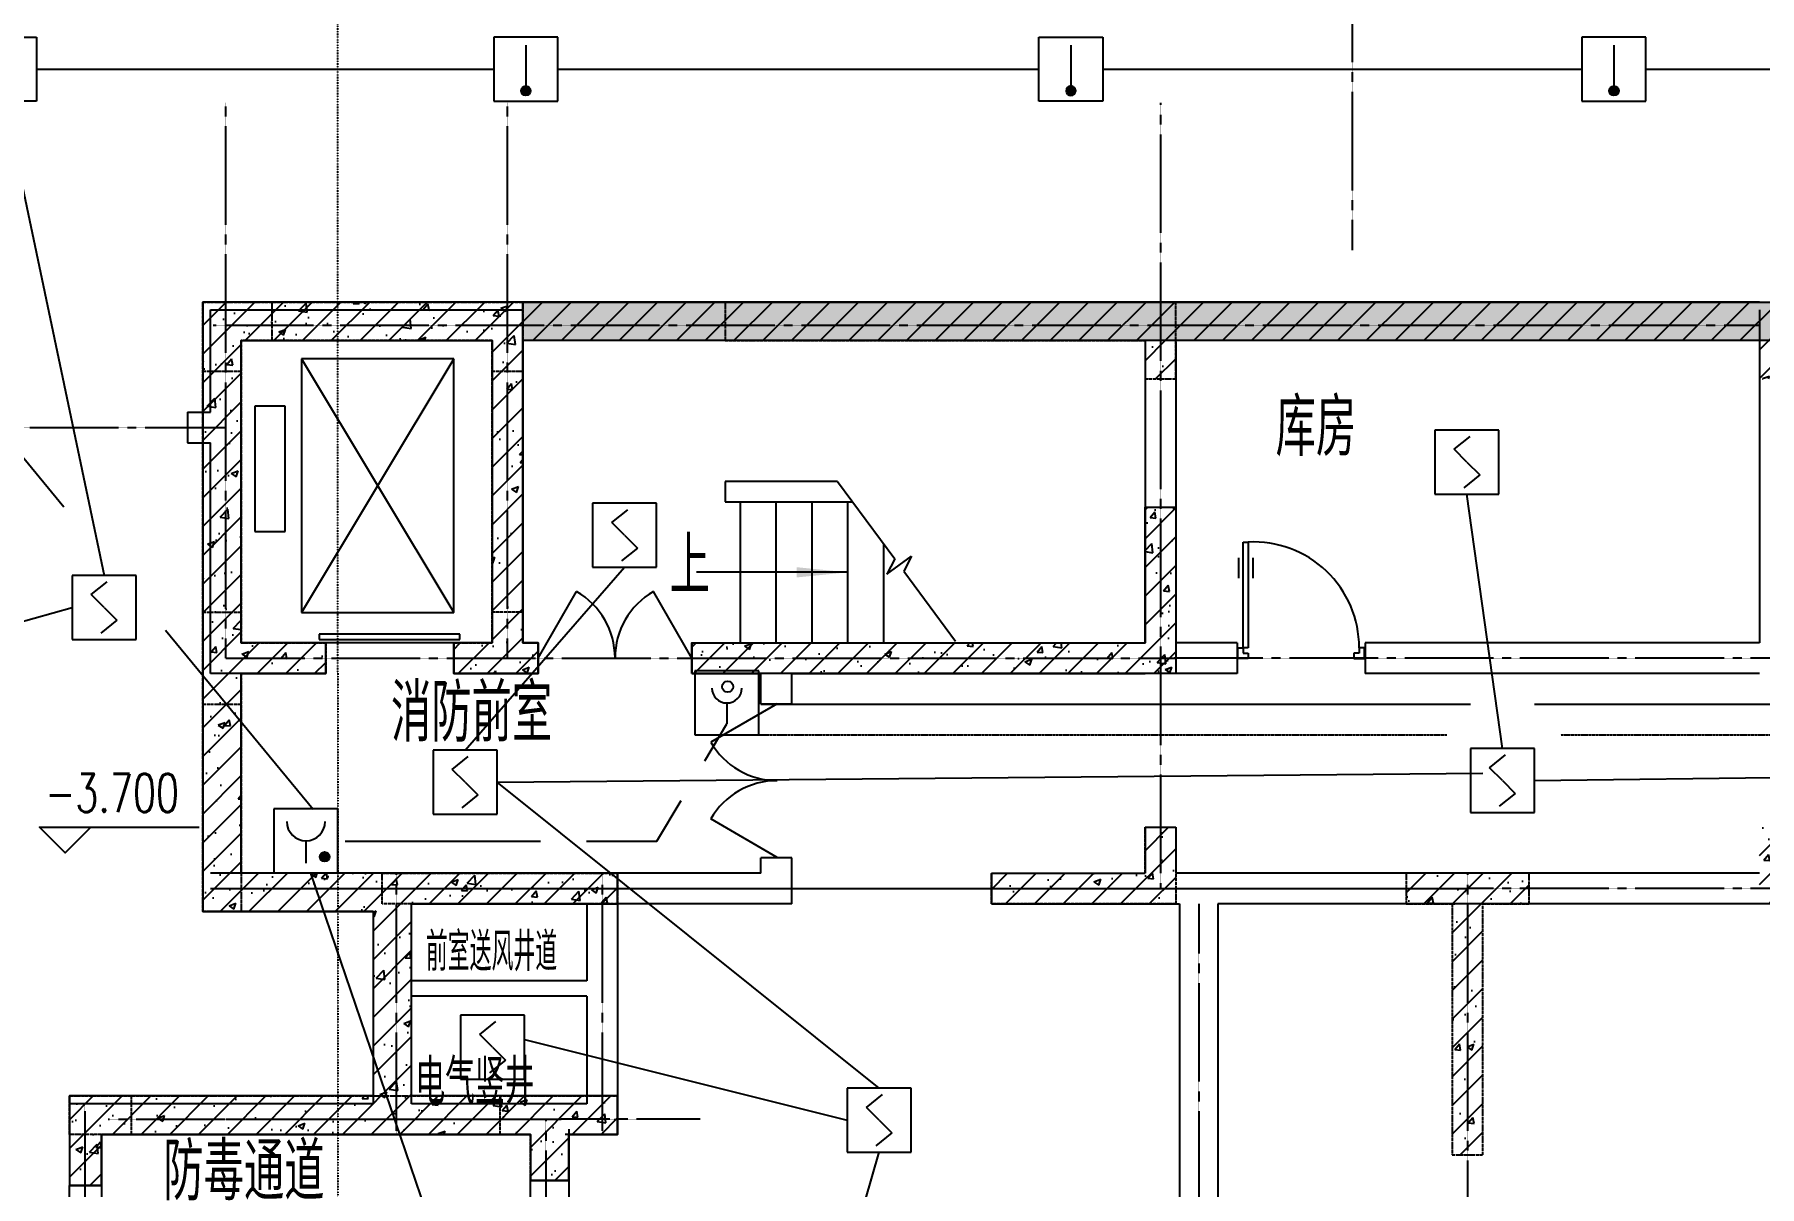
# Model space of a CAD drawing. Extents: x -170759 to 304867, y -311201 to 112352.
# Drawn here: x 37267 to 50742, y -256234 to -247237 of the extents above; entities that cross this region are included whole.
import ezdxf
from ezdxf.enums import TextEntityAlignment as Align

# ---------------------------------------------------------------- set-up
doc = ezdxf.new("R2010")
doc.units = 0
for name, pattern in [('ACAD_ISO04W100', [30.5, 24, -3, 0.5, -3]), ('CENTER', [2, 1.25, -0.25, 0.25, -0.25]), ('DOT2', [0.125, 0, -0.125]), ('DOTE', [2.42, 2, -0.2, 0.02, -0.2])]:
    doc.linetypes.add(name, pattern=pattern)
doc.layers.get('0').update_dxf_attribs({"linetype": 'CONTINUOUS'})
for name, color, linetype in [('7', 8, 'CONTINUOUS'), ('DOTE', 251, 'CONTINUOUS'), ('EQUIP', 3, 'CONTINUOUS'), ('PUB_DIM', 3, 'CONTINUOUS'), ('STAIR', 2, 'CONTINUOUS'), ('TEX', 7, 'CONTINUOUS'), ('TEXT', 6, 'CONTINUOUS'), ('TXT', 3, 'CONTINUOUS'), ('WALL', 7, 'CONTINUOUS'), ('WINDOW', 151, 'CONTINUOUS'), ('WINDOW_TEXT', 7, 'CONTINUOUS'), ('WIRE', 1, 'CONTINUOUS'), ('WZ', 3, 'CONTINUOUS'), ('ZHU', 251, 'CONTINUOUS'), ('ZXX', 2, 'ACAD_ISO04W100'), ('导线', 1, 'CONTINUOUS'), ('消防', 1, 'CONTINUOUS')]:
    doc.layers.add(name, color=color, linetype=linetype)
doc.styles.add('HZS', font='txt', dxfattribs={"width": 0.7, "bigfont": 'HZS'})
doc.styles.add('HZTXT', font='txt.shx', dxfattribs={"width": 0.8, "bigfont": 'hztxt.shx'})
doc.styles.add('HZXXX', font='romans', dxfattribs={"width": 0.7, "bigfont": 'hzs'})
doc.styles.add('SIMPLEX', font='SIMPLEX.SHX')
doc.styles.add('XC93', font='hzst-e.shx', dxfattribs={"width": 0.75, "bigfont": 'xc93.shx'})
pattern_1 = [(50, (50704.1, -264957.1), (546.554, -47.817), [57.15, -628.65]), (355, (50704.1, -264957.1), (-105.728, 573.17), [45.72, -502.92]), (100.451, (50749.67, -264961.1), (440.828, 525.35), [48.57, -534.27]), (46.1842, (50704.1, -264804.7), (813.237, -126.127), [85.725, -942.975]), (96.6356, (50771.9, -264815.2), (712.213, 742.277), [72.855, -801.405]), (351.184, (50704.1, -264804.7), (712.214, 742.275), [68.58, -754.38]), (21, (50780.3, -264842.8), (454.845, -306.797), [57.15, -628.65]), (326, (50780.3, -264842.8), (185.406, 552.564), [45.72, -502.92]), (71.4514, (50818.2, -264868.36), (640.25, 245.769), [48.57, -534.27]), (37.5, (50704.12, -264957.1), (9.2658, 253.6651), [0, -496.824, 0, -510.54, 0, -504.825]), (7.5, (50704.12, -264957.1), (200.459, 300.5417), [0, -291.084, 0, -485.394, 0, -192.405]), (327.5, (50534.2, -264957.1), (406.7718, -17.1862), [0, -190.5, 0, -594.36, 0, -788.67]), (317.5, (50458, -264957.1), (444.3875, 76.2795), [0, -247.65, 0, -394.716, 0, -560.07])]
pattern_2 = [(45, (50704.12, -265676.67), (-112.2532, 112.2532), [])]

# ---------------------------------------------------------------- blocks, each defined once
blk = doc.blocks.new('_LINKPT1')
blk.add_line((0, 0), (0, 0))
blk = doc.blocks.new('M_I17LNN')
for p, q in [((0.5, 0.5), (-0.5, 0.5)), ((-0.5, 0.5), (-0.5, -0.5)), ((0.5, -0.5), (0.5, 0.5)), ((0, 0), (0, -0.35)), ((-0.5, -0.5), (0.5, -0.5))]:
    blk.add_line(p, q)
blk.add_arc((0, 0.3), 0.3, 180, 0)
for p in [(0, 0.5), (-0.5, 0), (0.5, 0), (0, -0.5)]:
    blk.add_blockref('_LINKPT1', p)
at = {"width": 0.8, "flags": 9}
blk.add_attdef('A', (0, 0), '', height=0.00002, dxfattribs=at)
blk = doc.blocks.new('A$C040471D3')
at = {"layer": 'EQUIP'}
blk.add_circle((396, 125), 37.5, dxfattribs=at)
for points in [[(363, 144), (428, 144), (358, 125), (433, 125)], [(377, 157), (414, 157), (363, 144), (428, 144)], [(396, 162), (396, 162), (377, 157), (414, 157)], [(363, 106), (428, 106), (358, 125), (433, 125)], [(377, 92), (414, 92), (363, 106), (428, 106)], [(396, 87), (396, 87), (377, 92), (414, 92)]]:
    blk.add_solid(points, dxfattribs=at)
at = {"layer": 'EQUIP', "xscale": 500, "yscale": 500, "zscale": 500}
blk.add_blockref('M_I17LNN', (250, 250), dxfattribs=at)
blk = doc.blocks.new('A$C0C615F67')
blk.add_blockref('A$C040471D3', (0, 0))
blk = doc.blocks.new('M_I14YDH')
for p, q in [((0.5, 0.5), (-0.5, 0.5)), ((-0.5, 0.5), (-0.5, -0.5)), ((-0.2, 0.2), (0.05, 0.4)), ((0.5, -0.5), (0.5, 0.5)), ((0, 0), (-0.2, 0.2)), ((0, 0), (0.2, -0.2)), ((0.2, -0.2), (-0.05, -0.4)), ((-0.5, -0.5), (0.5, -0.5))]:
    blk.add_line(p, q)
for p in [(0, 0.5), (-0.5, 0), (0.5, 0), (0, -0.5)]:
    blk.add_blockref('_LINKPT1', p)
at = {"width": 0.8, "flags": 9}
blk.add_attdef('A', (0, 0), '', height=0.00002, dxfattribs=at)
blk = doc.blocks.new('M_I13KNT')
for p, q in [((0.5, 0.5), (-0.5, 0.5)), ((-0.5, 0.5), (-0.5, -0.5)), ((0, 0.375), (0, -0.412)), ((0.5, -0.5), (0.5, 0.5)), ((-0.5, -0.5), (0.5, -0.5))]:
    blk.add_line(p, q)
blk.add_circle((0, -0.338), 0.075)
for points in [[(0, -0.263), (0, -0.263), (-0.037, -0.273), (0.038, -0.273)], [(-0.065, -0.3), (0.065, -0.3), (-0.075, -0.338), (0.075, -0.338)], [(-0.065, -0.375), (0.065, -0.375), (-0.075, -0.338), (0.075, -0.338)], [(-0.037, -0.273), (0.038, -0.273), (-0.065, -0.3), (0.065, -0.3)], [(-0.037, -0.402), (0.038, -0.402), (-0.065, -0.375), (0.065, -0.375)], [(0, -0.412), (0, -0.412), (-0.037, -0.402), (0.038, -0.402)]]:
    blk.add_solid(points)
for p in [(0, 0.5), (-0.5, 0), (0.5, 0), (0, -0.5)]:
    blk.add_blockref('_LINKPT1', p)
at = {"width": 0.8, "flags": 9}
blk.add_attdef('A', (0, 0), '', height=0.000015, dxfattribs=at)
blk = doc.blocks.new('M_A23MCU')
for p, q in [((-0.454, 0.081), (-0.454, 0.905)), ((-0.454, 0.905), (-0.413, 0.905)), ((-0.413, 0.905), (-0.413, 0.081)), ((-0.489, 0.782), (-0.489, 0.624)), ((-0.378, 0.782), (-0.378, 0.624)), ((-0.495, -0.002), (-0.495, 0.081)), ((-0.495, 0.081), (-0.454, 0.081)), ((-0.413, 0.081), (-0.454, 0.081)), ((-0.454, 0.081), (-0.454, 0.039)), ((-0.454, 0.039), (-0.413, 0.039)), ((-0.413, 0.039), (-0.413, -0.002)), ((0.412, 0.039), (0.412, -0.002)), ((0.453, 0.039), (0.412, 0.039)), ((0.453, 0.081), (0.453, 0.039)), ((0.494, 0.081), (0.453, 0.081)), ((0.494, -0.002), (0.494, 0.081)), ((-0.413, -0.002), (-0.495, -0.002)), ((-0.495, -0.002), (-0.495, -0.002)), ((0.412, -0.002), (0.494, -0.002)), ((0.494, -0.002), (0.494, -0.002))]:
    blk.add_line(p, q)
blk.add_arc((-0.372, 0.082), 0.825, 359.9283, 92.866)
blk = doc.blocks.new('_X1BIG')
for p, q in [((0.5, 0.5), (-0.5, 0.5)), ((-0.5, 0.5), (-0.5, -0.5)), ((0.5, -0.5), (0.5, 0.5)), ((0, 0), (0, -0.324)), ((-0.5, -0.5), (0.5, -0.5))]:
    blk.add_line(p, q)
blk.add_circle((0.012, 0.254), 0.0864)
blk.add_arc((0, 0.234), 0.234, 180, 0)
at = {"xscale": 0.002, "yscale": 0.002, "zscale": 0.002}
for p in [(0, 0.5), (-0.5, 0), (0.5, 0), (0, -0.5)]:
    blk.add_blockref('_LINKPT1', p, dxfattribs=at)
at = {"style": 'XC93', "width": 0.75, "flags": 9}
blk.add_attdef('A', (0, 0), '', height=0.00002, dxfattribs=at)
blk = doc.blocks.new('_ARROW')
blk.add_solid([(0, 0), (-1, 0.1), (-1, -0.1)])
blk = doc.blocks.new('_DBLK1')
for p, q in [((-0.5, 0), (-0.25, -0.433)), ((0.5, 0), (0.25, -0.433))]:
    blk.add_line(p, q)
for centre, start, end in [((-0.5, 0), 300, 0), ((0.5, 0), 180, 240)]:
    blk.add_arc(centre, 0.5, start, end)
at = {"layer": 'WINDOW_TEXT', "style": 'SIMPLEX', "flags": 9}
blk.add_attdef('A', text='', height=1, dxfattribs=at).set_placement((0, 1.5), align=Align.MIDDLE)

msp = doc.modelspace()

# ---------------------------------------------------------------- hatches: boundary and pattern name
at = {"layer": 'WALL'}
h = msp.add_hatch(dxfattribs=at)
h.set_pattern_fill('AR-CONC', color=256, scale=3, style=0)
h.set_pattern_definition(pattern_1)
h.paths.add_polyline_path([(37791.64473, -256227.46476), (37791.64473, -255827.46476), (41141.64473, -255827.46476), (41141.64473, -256187.46476), (41441.64473, -256187.46476), (41441.64473, -255827.46476), (41821.64473, -255827.46476), (41821.64473, -255527.46476), (40211.64473, -255527.46476), (40211.64473, -254027.46479), (41821.64454, -254027.46479), (41821.64454, -253787.46476), (38881.64473, -253787.46476), (38881.64473, -252227.46476), (39541.64473, -252227.46476), (39541.64473, -251987.46476), (38881.64473, -251987.46476), (38881.64473, -249627.46476), (40841.64473, -249627.46476), (40841.64473, -251987.46476), (40541.64473, -251987.46476), (40541.64473, -252227.46476), (41201.64473, -252227.46476), (41201.64473, -251987.46476), (41081.64473, -251987.46476), (41081.64473, -249327.46476), (38581.64473, -249327.46476), (38581.64473, -254087.46476), (39911.64473, -254087.46476), (39911.64473, -255527.46476), (37541.64473, -255527.46476), (37541.64473, -256227.46476)])
h = msp.add_hatch(dxfattribs=at)
h.set_pattern_fill('ANSI31', color=256, scale=50, style=0)
h.set_pattern_definition([(45, (49849.72, -264957.1), (-112.2532, 112.2532), [])])
h.paths.add_polyline_path([(37791.64473, -256227.46476), (37791.64473, -255827.46476), (41141.64473, -255827.46476), (41141.64473, -256187.46476), (41441.64473, -256187.46476), (41441.64473, -255827.46476), (41821.64473, -255827.46476), (41821.64473, -255527.46476), (40211.64473, -255527.46476), (40211.64473, -254027.46479), (41821.64454, -254027.46479), (41821.64454, -253787.46476), (38881.64473, -253787.46476), (38881.64473, -252227.46476), (39541.64473, -252227.46476), (39541.64473, -251987.46476), (38881.64473, -251987.46476), (38881.64473, -249627.46476), (40841.64473, -249627.46476), (40841.64473, -251987.46476), (40541.64473, -251987.46476), (40541.64473, -252227.46476), (41201.64473, -252227.46476), (41201.64473, -251987.46476), (41081.64473, -251987.46476), (41081.64473, -249327.46476), (38581.64473, -249327.46476), (38581.64473, -254087.46476), (39911.64473, -254087.46476), (39911.64473, -255527.46476), (37541.64473, -255527.46476), (37541.64473, -256227.46476)])
h = msp.add_hatch(dxfattribs=at)
h.set_pattern_fill('AR-CONC', color=256, scale=3, style=0)
h.set_pattern_definition(pattern_1)
h.paths.add_polyline_path([(41081.64473, -249327.46476), (55841.64473, -249327.46476), (55841.64473, -249627.46476), (41081.64473, -249627.46476)])
h = msp.add_hatch(dxfattribs=at)
h.set_pattern_fill('ANSI31', color=256, scale=50, style=0)
h.set_pattern_definition(pattern_2)
h.paths.add_polyline_path([(41081.64473, -249327.46476), (55841.64473, -249327.46476), (55841.64473, -249627.46476), (41081.64473, -249627.46476)])
h = msp.add_hatch(dxfattribs=at)
h.set_pattern_fill('AR-CONC', color=256, scale=3, style=0)
h.set_pattern_definition(pattern_1)
h.paths.add_polyline_path([(46061.64473, -249627.46476), (45941.64473, -249627.46476), (45941.64473, -249927.46476), (46061.64473, -249927.46476)])
h.paths.add_polyline_path([(46061.64473, -249927.46476), (46181.64473, -249927.46476), (46181.64473, -249637.46476), (46181.64473, -249627.46476), (46061.64473, -249627.46476)])
h.paths.add_polyline_path([(50861.64473, -249627.46476), (50741.64473, -249627.46476), (50741.64473, -249927.46476), (50861.64473, -249927.46476)])
h.paths.add_polyline_path([(50981.64473, -249627.46476), (50861.64473, -249627.46476), (50861.64473, -249927.46476), (50981.64473, -249927.46476)])
h = msp.add_hatch(dxfattribs=at)
h.set_pattern_fill('ANSI31', color=256, scale=50, style=0)
h.set_pattern_definition(pattern_2)
h.paths.add_polyline_path([(46061.64473, -249627.46476), (45941.64473, -249627.46476), (45941.64473, -249927.46476), (46061.64473, -249927.46476)])
h.paths.add_polyline_path([(46061.64473, -249927.46476), (46181.64473, -249927.46476), (46181.64473, -249637.46476), (46181.64473, -249627.46476), (46061.64473, -249627.46476)])
h.paths.add_polyline_path([(50861.64473, -249627.46476), (50741.64473, -249627.46476), (50741.64473, -249927.46476), (50861.64473, -249927.46476)])
h.paths.add_polyline_path([(50981.64473, -249627.46476), (50861.64473, -249627.46476), (50861.64473, -249927.46476), (50981.64473, -249927.46476)])
h = msp.add_hatch(dxfattribs=at)
h.set_pattern_fill('AR-CONC', color=256, scale=3, style=0)
h.set_pattern_definition(pattern_1)
h.paths.add_polyline_path([(42401.64473, -252227.46476), (42401.64473, -251987.46476), (45941.64473, -251987.46476), (45941.64473, -250927.46476), (46181.64473, -250927.46476), (46181.64473, -252227.46476)])
h = msp.add_hatch(dxfattribs=at)
h.set_pattern_fill('ANSI31', color=256, scale=50, style=0)
h.set_pattern_definition([(45, (51242.66, -264957.1), (-112.2532, 112.2532), [])])
h.paths.add_polyline_path([(42401.64473, -252227.46476), (42401.64473, -251987.46476), (45941.64473, -251987.46476), (45941.64473, -250927.46476), (46181.64473, -250927.46476), (46181.64473, -252227.46476)])
h = msp.add_hatch(dxfattribs=at)
h.set_pattern_fill('AR-CONC', color=256, scale=3, style=0)
h.set_pattern_definition(pattern_1)
h.paths.add_polyline_path([(44741.64473, -254027.46476), (44741.64473, -253787.46476), (45941.64473, -253787.46476), (45941.64473, -253427.46476), (46181.64473, -253427.46476), (46181.64473, -254027.46476)])
h = msp.add_hatch(dxfattribs=at)
h.set_pattern_fill('ANSI31', color=256, scale=50, style=0)
h.set_pattern_definition([(45, (50704.12, -264340.52), (-112.2532, 112.2532), [])])
h.paths.add_polyline_path([(44741.64473, -254027.46476), (44741.64473, -253787.46476), (45941.64473, -253787.46476), (45941.64473, -253427.46476), (46181.64473, -253427.46476), (46181.64473, -254027.46476)])
h = msp.add_hatch(dxfattribs=at)
h.set_pattern_fill('AR-CONC', color=256, scale=3, style=0)
h.set_pattern_definition(pattern_1)
h.paths.add_polyline_path([(52181.64473, -254027.46476), (52181.64473, -253787.46476), (50981.64473, -253787.46476), (50981.64473, -253427.46476), (50741.64473, -253427.46476), (50741.64473, -254027.46476)])
h.paths.add_polyline_path([(48581.64473, -255987.46476), (48581.64473, -254027.46476), (48941.64473, -254027.46476), (48941.64473, -253787.46476), (47981.64473, -253787.46476), (47981.64473, -254027.46476), (48341.64473, -254027.46476), (48341.64473, -255987.46476)])
h = msp.add_hatch(dxfattribs=at)
h.set_pattern_fill('ANSI31', color=256, scale=50, style=0)
h.set_pattern_definition([(45, (50704.12, -265586.54), (-112.2532, 112.2532), [])])
h.paths.add_polyline_path([(52181.64473, -254027.46476), (52181.64473, -253787.46476), (50981.64473, -253787.46476), (50981.64473, -253427.46476), (50741.64473, -253427.46476), (50741.64473, -254027.46476)])
h.paths.add_polyline_path([(48581.64473, -255987.46476), (48581.64473, -254027.46476), (48941.64473, -254027.46476), (48941.64473, -253787.46476), (47981.64473, -253787.46476), (47981.64473, -254027.46476), (48341.64473, -254027.46476), (48341.64473, -255987.46476)])

# ---------------------------------------------------------------- linework, layer by layer
at = {"layer": '7'}
for p, q in [((37541.64473, -257527.46476, 0), (37541.64473, -256227.46476, 0)), ((37791.64473, -256227.46476, 0), (37791.64473, -257527.46476, 0)), ((41141.64473, -257487.46476, 0), (41141.64473, -256187.46476, 0)), ((41441.64473, -256187.46476, 0), (41441.64473, -257487.46476, 0))]:
    msp.add_line(p, q, dxfattribs=at)
at = {"layer": 'DOTE', "color": 251, "linetype": 'DOTE', "ltscale": 0.5}
for p, q in [((47561.64473, -248920.81511, 0), (47561.64473, -218775.83923, 0)), ((38761.64473, -252107.46476, 0), (38761.64473, -247769.74781, 0)), ((40961.64473, -252107.46476, 0), (40961.64473, -247769.74781, 0)), ((46061.64473, -247769.74781, 0), (46061.64473, -253907.46476, 0)), ((38661.64473, -249507.46476, 0), (50741.64473, -249507.46476, 0)), ((36961.64473, -250307.46476, 0), (38761.64473, -250307.46476, 0)), ((38761.64473, -252107.46476, 0), (46181.64473, -252107.46476, 0)), ((58161.64473, -252107.46476, 0), (46061.64473, -252107.46476, 0)), ((40091.64473, -253787.46476, 0), (40091.64473, -255827.46476, 0)), ((41701.64473, -253787.46476, 0), (41701.64473, -255827.46476, 0)), ((48461.64473, -253787.46476, 0), (48461.64473, -264393.39534, 0)), ((38641.64473, -253907.46476, 0), (48461.64473, -253907.46476, 0)), ((38761.64473, -253907.46476, 0), (48461.64473, -253907.46476, 0)), ((58161.64473, -253907.46476, 0), (48461.64473, -253907.46476, 0)), ((46361.64473, -254027.46476, 0), (46361.64473, -264337.46476, 0)), ((37661.64473, -255587.46476, 0), (37661.64473, -266768.17179, 0)), ((37841.64473, -255707.46476, 0), (41381.64473, -255707.46476, 0)), ((38761.64473, -255707.46476, 0), (41261.64473, -255707.46476, 0)), ((41261.64473, -255707.46476, 0), (41261.64473, -266768.17179, 0)), ((42467.18539, -255708.16476), (41381.64473, -255707.46476, 0))]:
    msp.add_line(p, q, dxfattribs=at)
at = {"layer": 'DOTE', "color": 251, "linetype": 'DOT2', "ltscale": 2}
msp.add_line((39624.76884, -228321.32978), (39642.30424, -268061.43351), dxfattribs=at)
at = {"layer": 'PUB_DIM', "elevation": 0}
msp.add_lwpolyline([(43621.59761, -251437.46476), (42437.86609, -251437.46476)], dxfattribs=at)
at = {"layer": 'STAIR'}
for p, q in [((40541.64473, -249770.65893, 0), (39352.36635, -249770.65893, 0)), ((39352.36635, -249770.65893, 0), (40541.64473, -251751.46476, 0)), ((40541.64473, -249770.65893, 0), (39352.36635, -251751.46476, 0)), ((39352.36635, -249770.65893, 0), (39352.36635, -251751.46476, 0)), ((40541.64473, -251751.46476, 0), (40541.64473, -249770.65893, 0)), ((39225.24248, -250139.1949, 0), (38989.24248, -250139.1949, 0)), ((38989.24248, -250139.1949, 0), (38989.24248, -251119.1949, 0)), ((39225.24248, -251119.1949, 0), (39225.24248, -250139.1949, 0)), ((43538.85932, -250727.46476, 0), (43986.73867, -251333.25419, 0)), ((42781.59761, -251987.46476, 0), (42781.59761, -250887.46476, 0)), ((43061.59761, -251987.46476, 0), (43061.59761, -250887.46476, 0)), ((43341.59761, -251987.46476, 0), (43341.59761, -250887.46476, 0)), ((43621.59761, -251987.46476, 0), (43621.59761, -250887.46476, 0)), ((38989.24248, -251119.1949, 0), (39225.24248, -251119.1949, 0)), ((43901.59761, -251987.46476, 0), (43901.59761, -251218.0947, 0)), ((43925.91657, -251452.8396, 0), (44118.90027, -251310.16062, 0)), ((43986.73867, -251333.25419, 0), (43925.91657, -251452.8396, 0)), ((44118.90027, -251310.16062, 0), (44058.07816, -251429.74604, 0)), ((44058.07816, -251429.74604, 0), (44461.59761, -251975.53546, 0)), ((39352.36635, -251751.46476, 0), (40541.64473, -251751.46476, 0)), ((40589.26785, -251921.6576, 0), (39491.24362, -251921.6576, 0)), ((39491.24362, -251921.6576, 0), (39491.24362, -251962.88946, 0)), ((39491.24362, -251962.88946, 0), (40589.26785, -251962.88946, 0)), ((40589.26785, -251962.88946, 0), (40589.26785, -251921.6576, 0)), ((40541.64473, -251987.46476, 0), (39541.64473, -251987.46476, 0)), ((43081.59761, -251987.46476, 0), (44741.59761, -251987.46476, 0))]:
    msp.add_line(p, q, dxfattribs=at)
at = {"layer": 'TEXT', "color": 3}
msp.add_lwpolyline([(37706.9556, -253427.26968), (37506.9556, -253627.34859), (37306.9556, -253427.26968), (38553.1045, -253427.26968)], dxfattribs=at)
at = {"layer": 'WALL'}
for p, q in [((38641.64473, -249387.46476, 0), (41081.64473, -249387.46476, 0)), ((38641.64473, -250187.46476, 0), (38641.64473, -249387.46476, 0)), ((50741.64473, -249327.46476, 0), (41081.64473, -249327.46476, 0)), ((50741.64473, -249387.46476, 0), (50741.64473, -250929.21165, 0)), ((38881.64473, -249627.46476, 0), (40841.64473, -249627.46476, 0)), ((38881.64473, -251987.46476, 0), (38881.64473, -249627.46476, 0)), ((40841.64473, -249627.46476, 0), (40841.64473, -251987.46476, 0)), ((45941.64473, -249627.46476, 0), (41081.64473, -249627.46476, 0)), ((41081.64473, -249637.46476, 0), (41081.64473, -251987.46476, 0)), ((45941.64473, -249637.46476, 0), (45941.64473, -251987.46476, 0)), ((50741.64473, -249627.46476, 0), (46181.64473, -249627.46476, 0)), ((46181.64473, -249637.46476, 0), (46181.64473, -251987.46476, 0)), ((50741.64473, -249627.46476, 0), (50741.64473, -251987.46476, 0)), ((38461.64473, -250187.46476, 0), (38641.64473, -250187.46476, 0)), ((38461.64473, -250187.46476, 0), (38461.64473, -250427.46476, 0)), ((38461.64473, -250427.46476, 0), (38641.64473, -250427.46476, 0)), ((38641.64473, -252227.46476, 0), (38641.64473, -250427.46476, 0)), ((43538.85932, -250727.46476, 0), (42661.59761, -250727.46476, 0)), ((42661.59761, -250727.46476, 0), (42661.59761, -250887.46476, 0)), ((42661.59761, -250887.46476, 0), (43657.1524, -250887.46476, 0)), ((39541.64473, -251987.46476, 0), (38881.64473, -251987.46476, 0)), ((39541.64473, -252227.46476, 0), (39541.64473, -251987.46476, 0)), ((40541.64473, -252227.46476, 0), (40541.64473, -251987.46476, 0)), ((40841.64473, -251987.46476, 0), (40541.64473, -251987.46476, 0)), ((40541.64473, -251987.46476, 0), (40541.64473, -252227.46476, 0)), ((41081.64473, -251987.46476, 0), (41201.64473, -251987.46476, 0)), ((41201.64473, -251987.46476, 0), (41201.64473, -252227.46476, 0)), ((42401.64473, -251987.46476, 0), (45941.64473, -251987.46476, 0)), ((42401.64473, -251987.46476, 0), (42401.64473, -252227.46476, 0)), ((46661.64473, -251987.46476, 0), (46181.64473, -251987.46476, 0)), ((46661.64473, -251987.46476, 0), (46661.64473, -252227.46476, 0)), ((50741.64473, -251987.46476, 0), (47661.64473, -251987.46476, 0)), ((47661.64473, -251987.46476, 0), (47661.64473, -252227.46476, 0)), ((39541.64473, -252227.46476, 0), (38641.64473, -252227.46476, 0)), ((41201.64473, -252227.46476, 0), (40541.64473, -252227.46476, 0)), ((42401.64473, -252227.46476, 0), (42941.64473, -252227.46476, 0)), ((42941.64473, -252467.46476, 0), (42941.64473, -252227.46476, 0)), ((43181.64473, -252227.46476, 0), (45941.64473, -252227.46476, 0)), ((43181.64473, -252467.46476, 0), (43181.64473, -252227.46476, 0)), ((46661.64473, -252227.46476, 0), (45941.64473, -252227.46476, 0)), ((50741.64473, -252227.46476, 0), (47661.64473, -252227.46476, 0)), ((43181.64473, -252467.46476, 0), (42941.64473, -252467.46476, 0)), ((45941.64473, -253427.46476, 0), (46181.64473, -253427.46476, 0)), ((45941.64473, -253427.46476, 0), (45941.64473, -253787.46476, 0)), ((46181.64473, -253427.46476, 0), (46181.64473, -253787.46476, 0)), ((42941.64473, -253787.46476, 0), (42941.64473, -253667.46476, 0)), ((43181.64473, -253667.46476, 0), (42941.64473, -253667.46476, 0)), ((43181.64473, -254027.46476, 0), (43181.64473, -253667.46476, 0)), ((42941.64473, -253787.46476, 0), (38641.64473, -253787.46476, 0)), ((40211.64473, -253787.46476, 0), (38641.64473, -253787.46476, 0)), ((44741.64473, -253787.46476, 0), (45941.64473, -253787.46476, 0)), ((44741.64473, -253787.46476, 0), (44741.64473, -254027.46476, 0)), ((50741.64473, -253787.46476, 0), (46181.64473, -253787.46476, 0)), ((39911.64473, -254087.46476, 0), (38641.64473, -254087.46476, 0)), ((38641.64473, -254087.46476, 0), (39911.64473, -254087.46476, 0)), ((39911.64473, -254087.46476, 0), (39911.64473, -255587.46476, 0)), ((39911.64473, -254087.46476, 0), (39911.64473, -255587.46476, 0)), ((40401.64473, -254027.46476, 0), (40201.64473, -254027.46476, 0)), ((40211.64473, -254627.46476, 0), (40211.64473, -254027.46476, 0)), ((41581.64473, -254027.46476, 0), (40211.64473, -254027.46476, 0)), ((41581.64473, -254027.46476, 0), (41581.64473, -254627.46476, 0)), ((41581.64473, -254027.46476, 0), (41581.64473, -254627.46476, 0)), ((41821.64473, -254027.46476, 0), (41821.64473, -255827.46476, 0)), ((41821.64473, -254027.46476, 0), (41821.64473, -255827.46476, 0)), ((43181.64473, -254027.46476, 0), (41821.64473, -254027.46476, 0)), ((44741.64473, -254027.46476, 0), (46211.64473, -254027.46476, 0)), ((46211.64473, -254027.46476, 0), (46211.64473, -257987.46476, 0)), ((46511.64473, -254027.46476, 0), (46511.64473, -263987.46476, 0)), ((50962.38864, -254027.46476, 0), (46511.64473, -254027.46476, 0)), ((41581.64473, -254627.46476, 0), (40211.64473, -254627.46476, 0)), ((41581.64473, -254747.46476, 0), (40211.64473, -254747.46476, 0)), ((40211.64473, -255587.46476, 0), (40211.64473, -254747.46476, 0)), ((41581.64473, -254747.46476, 0), (41581.64473, -255587.46476, 0)), ((41581.64473, -254747.46476, 0), (41581.64473, -255587.46476, 0)), ((37541.64473, -255587.46476, 0), (37541.64473, -256227.46476, 0)), ((39911.64473, -255587.46476, 0), (37541.64473, -255587.46476, 0)), ((41581.64473, -255587.46476, 0), (40211.64473, -255587.46476, 0)), ((39401.64473, -255827.46476, 0), (37791.64473, -255827.46476, 0)), ((37791.64473, -255827.46476, 0), (37791.64473, -256227.46476, 0)), ((41111.64473, -255827.46476, 0), (39221.64473, -255827.46476, 0)), ((41821.64473, -255827.46476, 0), (41411.64473, -255827.46476, 0)), ((41441.64473, -255787.46476, 0), (41441.64473, -256187.46476, 0)), ((37791.64473, -256227.46476, 0), (37541.64473, -256227.46476, 0)), ((37791.64473, -256227.46476, 0), (37551.64473, -256227.46476, 0)), ((41441.64473, -256187.46476, 0), (41141.64473, -256187.46476, 0)), ((41421.64473, -256187.46476, 0), (41181.64473, -256187.46476, 0))]:
    msp.add_line(p, q, dxfattribs=at)
at = {"layer": 'WALL', "elevation": 0}
msp.add_lwpolyline([(42401.64473, -252227.46476), (42401.64473, -251987.46476), (45941.64473, -251987.46476), (45941.64473, -250927.46476), (46181.64473, -250927.46476), (46181.64473, -252227.46476), (42401.64473, -252227.46476)], dxfattribs=at)
at = {"layer": 'WIRE'}
for p, q in [((37282.76608, -247507.46476, 0), (40855.00877, -247507.46476, 0)), ((41355.00877, -247507.46476, 0), (45112.76608, -247507.46476, 0)), ((45612.76608, -247507.46476, 0), (49355.00877, -247507.46476, 0)), ((49855.00877, -247507.46476, 0), (53612.76608, -247507.46476, 0))]:
    msp.add_line(p, q, dxfattribs=at)
at = {"layer": 'ZHU', "elevation": 0}
for points in [[(37791.64473, -256227.46476), (37791.64473, -255827.46476), (41141.64473, -255827.46476), (41141.64473, -256187.46476), (41441.64473, -256187.46476), (41441.64473, -255827.46476), (41821.64473, -255827.46476), (41821.64473, -255527.46476), (40211.64473, -255527.46476), (40211.64473, -254027.46479), (41821.64454, -254027.46479), (41821.64454, -253787.46476), (38881.64473, -253787.46476), (38881.64473, -252227.46476), (39541.64473, -252227.46476), (39541.64473, -251987.46476), (38881.64473, -251987.46476), (38881.64473, -249627.46476), (40841.64473, -249627.46476), (40841.64473, -251987.46476), (40541.64473, -251987.46476), (40541.64473, -252227.46476), (41201.64473, -252227.46476), (41201.64473, -251987.46476), (41081.64473, -251987.46476), (41081.64473, -249327.46476), (38581.64473, -249327.46476), (38581.64473, -254087.46476), (39911.64473, -254087.46476), (39911.64473, -255527.46476), (37541.64473, -255527.46476), (37541.64473, -256227.46476)], [(41081.64473, -249327.46476), (55841.64473, -249327.46476), (55841.64473, -249627.46476), (41081.64473, -249627.46476)]]:
    msp.add_lwpolyline(points, close=True, dxfattribs=at)
at = {"layer": 'ZXX'}
for p, q in [((39121.64473, -249327.46476, 0), (39121.64473, -249627.46476, 0)), ((38581.64473, -249867.46476, 0), (38881.64473, -249867.46476, 0)), ((40841.64473, -249867.46476, 0), (41081.64473, -249867.46476, 0)), ((38581.64473, -251747.46476, 0), (38881.64473, -251747.46476, 0)), ((41081.64473, -251747.46476, 0), (40841.64473, -251747.46476, 0)), ((38581.64473, -252467.46476, 0), (38881.64473, -252467.46476, 0)), ((38021.64473, -255527.46476, 0), (38021.64473, -255827.46476, 0)), ((40901.64473, -255527.46476, 0), (40901.64473, -255827.46476, 0))]:
    msp.add_line(p, q, dxfattribs=at)
at = {"layer": 'ZXX', "elevation": 0}
for points in [[(38581.64473, -254087.46476), (38581.64473, -250427.46476), (38581.64473, -250427.46476), (38581.64473, -250187.46476), (38581.64473, -250187.46476), (38581.64473, -249327.46476), (41081.64473, -249327.46476), (41081.64473, -251987.46476), (41201.64473, -251987.46476), (41201.64473, -252227.46476), (40541.64473, -252227.46476), (40541.64473, -251987.46476), (40841.64473, -251987.46476), (40841.64473, -249627.46476), (38881.64473, -249627.46476), (38881.64473, -251987.46476), (39541.64473, -251987.46476), (39541.64473, -252227.46476), (38881.64473, -252227.46476), (38881.64473, -254087.46476), (38581.64473, -254087.46476)], [(45941.64473, -249927.46476), (46181.64473, -249927.46476), (46181.64473, -249327.46476), (42661.64473, -249327.46476), (42661.64473, -249627.46476), (45941.64473, -249627.46476), (45941.64473, -249927.46476)], [(44741.64473, -254027.46476), (44741.64473, -253787.46476), (45941.64473, -253787.46476), (45941.64473, -253427.46476), (46181.64473, -253427.46476), (46181.64473, -254027.46476), (44741.64473, -254027.46476)], [(39981.64454, -254027.46479), (39981.64454, -253787.46479), (41821.64454, -253787.46479), (41821.64454, -254027.46479), (39981.64454, -254027.46479)], [(48581.64473, -255987.46476), (48581.64473, -254027.46476), (48941.64473, -254027.46476), (48941.64473, -253787.46476), (47981.64473, -253787.46476), (47981.64473, -254027.46476), (48341.64473, -254027.46476), (48341.64473, -255987.46476), (48581.64473, -255987.46476)], [(37541.64473, -255827.46476), (37541.64473, -255527.46476), (41821.64473, -255527.46476), (41821.64473, -255827.46476), (41441.64473, -255827.46476), (41441.64473, -256187.46476), (41141.64473, -256187.46476), (41141.64473, -255827.46476), (37541.64473, -255827.46476)]]:
    msp.add_lwpolyline(points, dxfattribs=at)
at = {"layer": '导线'}
for p, q in [((37032.76608, -247757.46476, 0), (37810.50266, -251462.01604)), ((48733.77807, -252813.89576), (48456.14502, -250826.6864)), ((40630.12104, -252826.37061), (41876.68913, -251398.47858)), ((35122.16403, -252394.19333), (37560.50266, -251712.01604)), ((40880.12104, -253076.37061), (48581.66867, -253005.58328)), ((48983.77807, -253063.89576), (54059.91061, -252998.02753)), ((43865.26211, -255466.09932), (40880.12104, -253076.37061)), ((41095.82163, -255086.70388), (43615.26211, -255716.09932)), ((42863.02956, -259435.31382), (43865.26211, -255966.09932))]:
    msp.add_line(p, q, dxfattribs=at)
at = {"layer": '消防'}
for p, q in [((34929.14926, -247812.13789, 0), (37497.41008, -250926.28864, 0)), ((38291.27464, -251888.891, 0), (39444.68771, -253287.46475, 0)), ((42941.64473, -252467.46476, 0), (48483.77807, -252467.46476, 0)), ((48983.77807, -252467.46476, 0), (54073.72959, -252467.46476)), ((42503.45646, -252908.8052, 0), (42675.89744, -252619.78855)), ((42128.36848, -253537.46475, 0), (42318.09592, -253219.47545, 0)), ((39694.68771, -253537.46475, 0), (41218.85625, -253537.46475, 0)), ((41579.11588, -253537.46475, 0), (42128.36848, -253537.46475, 0)), ((41441.64464, -259695.44057, 0), (39426.64473, -253787.46476, 0))]:
    msp.add_line(p, q, dxfattribs=at)
at = {"layer": '消防', "linetype": 'CENTER'}
for p, q in [((42925.89744, -252707.99104), (48299.64824, -252707.99104)), ((49189.33715, -252707.99104), (54073.72959, -252707.99104))]:
    msp.add_line(p, q, dxfattribs=at)

# ---------------------------------------------------------------- block references
at = {"layer": 'EQUIP', "yscale": 500, "zscale": 500}
for name, p, xscale in [('M_I13KNT', (37032.76608, -247507.46476, 0), -500), ('M_I13KNT', (41105.00877, -247507.46476, 0), 500), ('M_I13KNT', (45362.76608, -247507.46476, 0), -500), ('M_I13KNT', (49605.00877, -247507.46476, 0), 500), ('M_I14YDH', (48456.14502, -250576.6864), 500), ('M_I14YDH', (41876.68913, -251148.47858), 500), ('M_I14YDH', (37810.50266, -251712.01604), 500), ('_X1BIG', (42675.89744, -252457.99104), 500), ('M_I14YDH', (40630.12104, -253076.37061), 500), ('M_I14YDH', (48733.77807, -253063.89576), 500), ('M_I14YDH', (40845.82163, -255146.36513), 500), ('M_I14YDH', (43865.26211, -255716.09932), 500)]:
    msp.add_blockref(name, p, dxfattribs=dict(at, xscale=xscale))
at = {"layer": 'PUB_DIM', "xscale": 400, "yscale": 400, "zscale": 400}
msp.add_blockref('_ARROW', (43621.59761, -251437.46476, 0), dxfattribs=at)
at = {"layer": 'WINDOW'}
for name, p, xscale, yscale, zscale, rotation in [('M_A23MCU', (47161.64473, -252107.46476, 0), -1000, -1000, 1000, 180), ('_DBLK1', (43068.7051, -253064.04138, 0), -1200, -1200, 1200, 90.00000000000249)]:
    msp.add_blockref(name, p, dxfattribs=dict(at, xscale=xscale, yscale=yscale, zscale=zscale, rotation=rotation))
at = {"layer": 'WINDOW', "xscale": -1200, "yscale": -1200, "zscale": 1200}
msp.add_blockref('_DBLK1', (41801.64473, -252107.46476, 0), dxfattribs=at)
at = {"layer": '导线'}
msp.add_blockref('A$C0C615F67', (39137.64973, -253784.11633), dxfattribs=at)

# ---------------------------------------------------------------- texts
at = {"layer": 'TEX', "color": 3, "style": 'HZXXX', "text_generation_flag": 6, "width": 0.7}
msp.add_text('电气竖井', height=350, rotation=180, dxfattribs=at).set_placement((40242.26139, -255589.58483))
at = {"layer": 'TEXT', "color": 3, "style": 'HZTXT', "width": 0.7}
msp.add_text('-3.700', height=300, dxfattribs=at).set_placement((37352.077, -253310.11041))
at = {"layer": 'TXT', "color": 3, "linetype": 'Continuous', "style": 'HZTXT', "width": 0.7}
for s, p in [('库房', (46962.14579, -250529.17162, 0)), ('上', (42228.94078, -251608.12571, 0)), ('消防前室', (40051.70975, -252760.33333, 0)), ('防毒通道', (38272.83385, -256342.59025, 0))]:
    msp.add_text(s, height=450, dxfattribs=at).set_placement(p)
at = {"layer": 'WZ', "style": 'HZS', "width": 0.6}
msp.add_text('  前室送风井道', height=300, dxfattribs=at).set_placement((40003.24207, -254550.50572))

doc.saveas('drawing.dxf')
